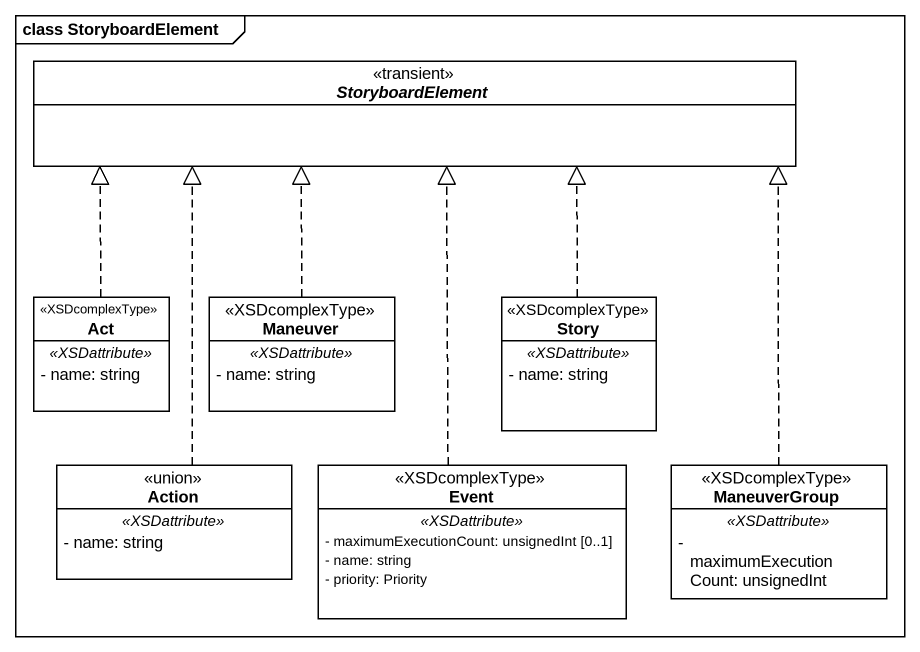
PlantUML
@startuml
mainframe class StoryboardElement
hide circle
hide empty members
skinparam classAttributeIconSize 0
interface StoryboardElement <<transient>>
class Act <<XSDcomplexType>> {
  .. <<XSDattribute>> ..
  - name: string
}
class Maneuver <<XSDcomplexType>> {
  .. <<XSDattribute>> ..
  - name: string
}
class Story <<XSDcomplexType>> {
  .. <<XSDattribute>> ..
  - name: string
}
class "Action" as Action_ <<union>> {
  .. <<XSDattribute>> ..
  - name: string
}
class Event <<XSDcomplexType>> {
  .. <<XSDattribute>> ..
  - maximumExecutionCount: unsignedInt [0..1]
  - name: string
  - priority: Priority
}
class ManeuverGroup <<XSDcomplexType>> {
  .. <<XSDattribute>> ..
  - maximumExecutionCount: unsignedInt
}
Act .up.|> StoryboardElement
Maneuver .up.|> StoryboardElement
Story .up.|> StoryboardElement
Action_ .up.|> StoryboardElement
Event .up.|> StoryboardElement
ManeuverGroup .up.|> StoryboardElement
@enduml
